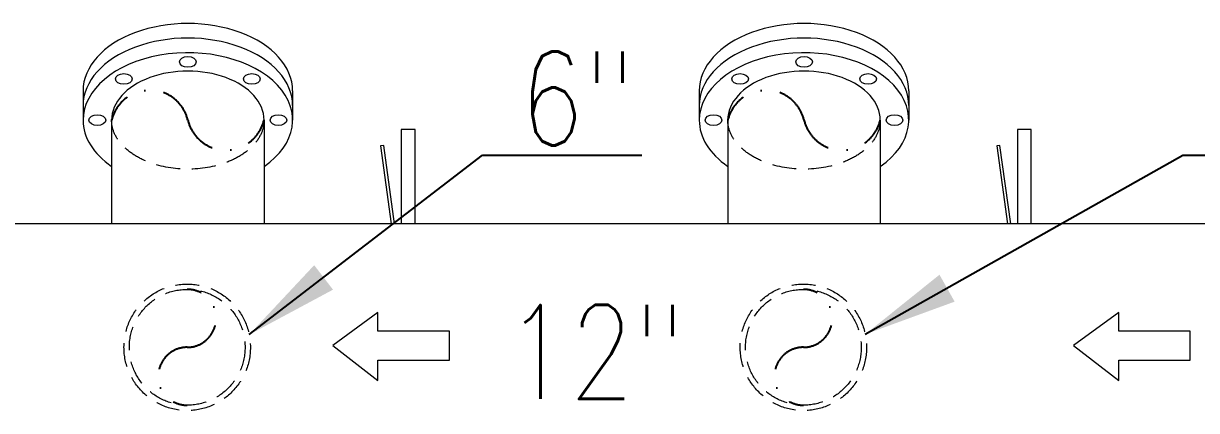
# Model space of a CAD drawing. Header units: millimetres. Extents: x -312439 to 477422, y -331570 to 212570.
# Drawn here: x 364663 to 366225, y 139184 to 139699 of the extents above; entities that cross this region are included whole.
import ezdxf

# ---------------------------------------------------------------- set-up
doc = ezdxf.new("R2010")
doc.units = ezdxf.units.MM
doc.linetypes.add('DASHDOT', pattern=[25.4, 12.7, -6.35, 0, -6.35])
doc.linetypes.add('HIDDEN', pattern=[9.525, 6.35, -3.175])
doc.layers.add('ARCONDTEXTO', color=4, linetype='Continuous')
doc.layers.add('TEXTO FORMATO', color=4, linetype='Continuous')
doc.styles.add('ROMAND', font='ROMAND.SHX')
doc.styles.add('ROMANS', font='romans.shx', dxfattribs={"height": 187.5})
doc.dimstyles.new('1-50 (MILIMETRO)', dxfattribs={"dimscale": 0, "dimtxt": 125, "dimasz": 125, "dimexe": 100, "dimexo": 100, "dimgap": 50, "dimtad": 0, "dimdec": 0, "dimzin": 0, "dimdsep": 46, "dimtxsty": 'ROMAND', "dimcen": -390, "dimclrd": 1, "dimclre": 1, "dimclrt": 3, "dimadec": 0, "dimazin": 0, "dimtfac": 1, "dimtdec": 0, "dimtix": 1, "dimtmove": 2, "dimatfit": 2, "dimfxl": 1, "dimtvp": 1, "dimtolj": 1, "dimtzin": 0, "dimarcsym": 0})

msp = doc.modelspace()

# ---------------------------------------------------------------- linework, layer by layer
at = {"color": 4, "linetype": 'Continuous', "lineweight": 0}
for p, q in [((364742.342, 139609.127), (364742.342, 139570.212)), ((365021.342, 139609.127), (365021.342, 139570.212)), ((365562.706, 139609.127), (365562.706, 139570.212)), ((365841.706, 139609.127), (365841.706, 139570.212)), ((364780.342, 139570.212), (364780.342, 139432.086)), ((364983.342, 139570.212), (364983.342, 139432.086)), ((365600.706, 139570.212), (365600.706, 139432.086)), ((365803.706, 139570.212), (365803.706, 139432.086)), ((365165.826, 139557.584), (365165.826, 139432.086)), ((365184.337, 139557.584), (365165.826, 139557.584)), ((365184.337, 139432.086), (365184.337, 139557.584)), ((365986.191, 139557.584), (365986.191, 139432.086)), ((366004.701, 139557.584), (365986.191, 139557.584)), ((366004.701, 139432.086), (366004.701, 139557.584)), ((365142.723, 139536.552), (365138.362, 139535.956)), ((365138.362, 139535.956), (365152.575, 139432.086)), ((365157.017, 139432.086), (365142.723, 139536.552)), ((365963.087, 139536.552), (365958.726, 139535.956)), ((365958.726, 139535.956), (365972.939, 139432.086)), ((365977.382, 139432.086), (365963.087, 139536.552)), ((365134.914, 139314.04), (365074.836, 139270.186)), ((365134.914, 139289.363), (365134.914, 139314.04)), ((366121.183, 139314.04), (366061.105, 139270.186)), ((366121.183, 139289.363), (366121.183, 139314.04)), ((365230.234, 139289.363), (365134.914, 139289.363)), ((365230.234, 139251.008), (365230.234, 139289.363)), ((366216.503, 139289.363), (366121.183, 139289.363)), ((366216.503, 139251.008), (366216.503, 139289.363)), ((365074.836, 139270.186), (365134.914, 139223.886)), ((366061.105, 139270.186), (366121.183, 139223.886)), ((365134.914, 139251.008), (365230.234, 139251.008)), ((365134.914, 139223.886), (365134.914, 139251.008)), ((366121.183, 139251.008), (366216.503, 139251.008)), ((366121.183, 139223.886), (366121.183, 139251.008))]:
    msp.add_line(p, q, dxfattribs=at)
at = {"color": 5, "linetype": 'Continuous', "lineweight": 0}
msp.add_line((367747.651, 139432.086), (364555.877, 139432.086), dxfattribs=at)
at = {"color": 1, "linetype": 'HIDDEN', "lineweight": 0, "ltscale": 5}
for centre, radius in [((364880.992, 139267.992), 84.15), ((364880.992, 139267.992), 77.04), ((365701.356, 139267.992), 84.15), ((365701.356, 139267.992), 77.04)]:
    msp.add_circle(centre, radius, dxfattribs=at)
at = {"color": 6, "linetype": 'DASHDOT', "ltscale": 4}
for centre, radius, start, end in [((364831.092, 139557.982), 52.203, 13.549096, 166.450904), ((365651.456, 139557.982), 52.203, 13.549096, 166.450904), ((364932.592, 139582.442), 52.203, 193.549096, 346.450904), ((365752.956, 139582.442), 52.203, 193.549096, 346.450904), ((364880.992, 139306.512), 38.52, 270, 90), ((365701.356, 139306.512), 38.52, 270, 90), ((364880.992, 139229.472), 38.52, 90, 270), ((365701.356, 139229.472), 38.52, 90, 270)]:
    msp.add_arc(centre, radius, start, end, dxfattribs=at)
at = {"color": 4, "linetype": 'Continuous', "lineweight": 0}
for centre, major_axis, start_param, end_param in [((364881.842, 139609.127), (-139.5, 0), 3.14159265, 6.28318531), ((365702.206, 139609.127), (-139.5, 0), 3.14159265, 6.28318531), ((364881.842, 139589.67), (-139.5, 0), 3.14159265, 6.28318531), ((365702.206, 139589.67), (-139.5, 0), 3.14159265, 6.28318531), ((364881.842, 139570.212), (-139.5, 0), 2.38561113, 6.28318531), ((365702.206, 139570.212), (-139.5, 0), 2.38561113, 6.28318531), ((364881.842, 139570.212), (-101.5, 0), 3.14159265, 6.28318531), ((365702.206, 139570.212), (-101.5, 0), 3.14159265, 6.28318531), ((364881.842, 139570.212), (-139.5, 0), 0, 0.75598152), ((365702.206, 139570.212), (-139.5, 0), 0, 0.75598152)]:
    msp.add_ellipse(centre, major_axis=major_axis, ratio=0.64278761, start_param=start_param, end_param=end_param, dxfattribs=at)
for centre in [(364881.842, 139647.668), (365702.206, 139647.668), (364796.636, 139624.982), (364967.048, 139624.982), (365617, 139624.982), (365787.413, 139624.982), (364761.342, 139570.212), (365002.342, 139570.212), (365581.706, 139570.212), (365822.706, 139570.212)]:
    msp.add_ellipse(centre, major_axis=(-11.1, 0), ratio=0.64278761, dxfattribs=at)
at = {"color": 1, "linetype": 'HIDDEN', "lineweight": 0, "ltscale": 5, "extrusion": (0, 0, -1)}
for centre in [(364881.842, 139570.212), (365702.206, 139570.212)]:
    msp.add_ellipse(centre, major_axis=(-101.5, 0), ratio=0.64278761, start_param=3.14159265, end_param=6.28318531, dxfattribs=at)

# ---------------------------------------------------------------- texts
at = {"layer": 'ARCONDTEXTO', "linetype": 'Continuous', "lineweight": -3, "style": 'ROMANS', "width": 0.8}
for s, p in [('6"', (365323.55, 139536.326)), ('12"', (365304.186, 139199.378))]:
    msp.add_text(s, height=125, dxfattribs=at).set_placement(p)

# ---------------------------------------------------------------- leaders
at = {"layer": 'TEXTO FORMATO'}
for points in [[(364963.449, 139284.787), (365274.186, 139523.441), (365486.128, 139523.441)], [(365783.714, 139285.266), (366206.711, 139523.441), (366418.652, 139523.441)]]:
    msp.add_leader(points, dimstyle='1-50 (MILIMETRO)', override={"dimscale": 1}, dxfattribs=at)

doc.saveas('drawing.dxf')
